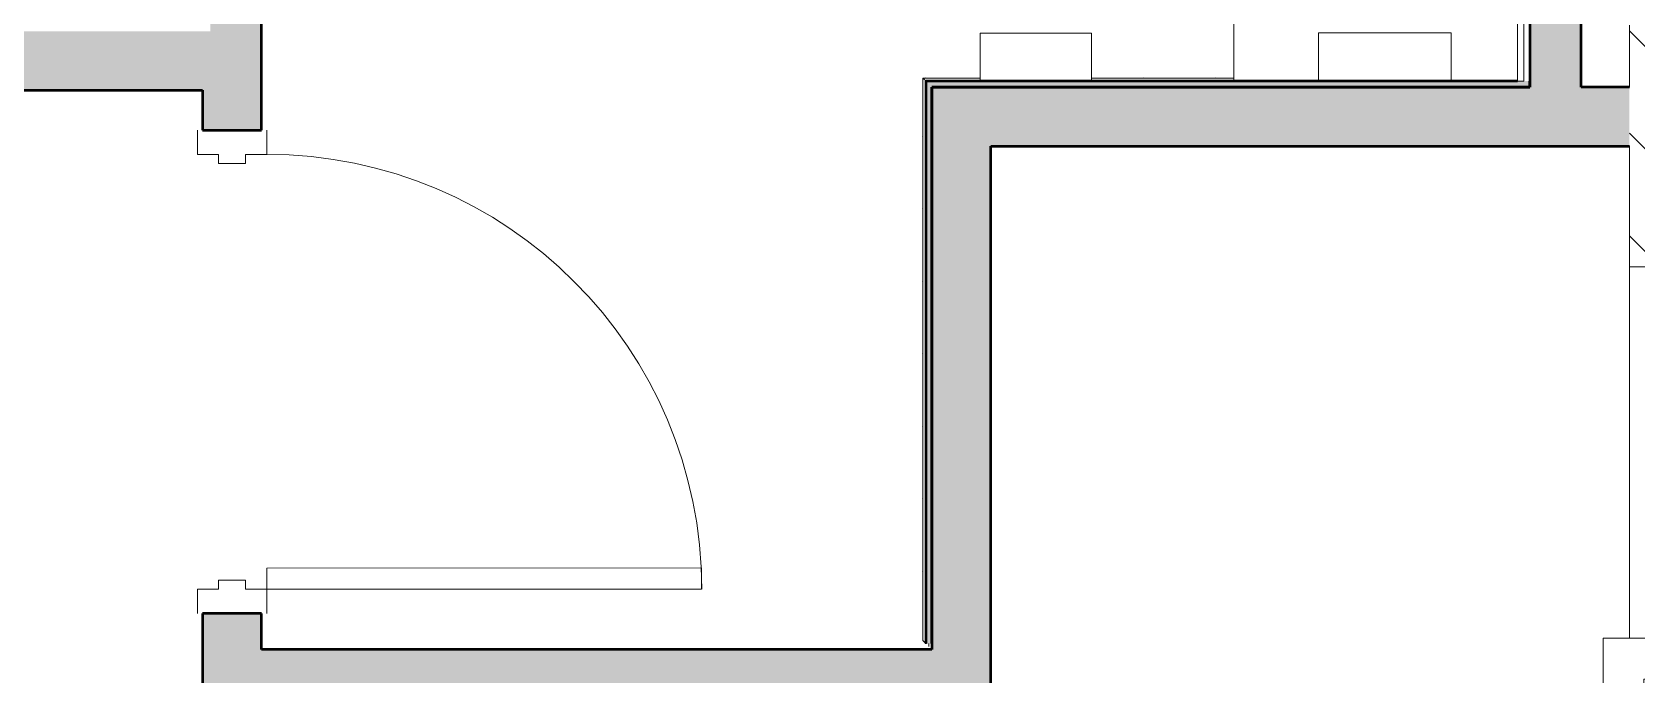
# Model space of a CAD drawing. Header units: inches. Extents: x -956 to 1409, y -1111 to 895.
# Drawn here: x 677.9 to 810.8, y 536.6 to 589.8 of the extents above; entities that cross this region are included whole.
import ezdxf

# ---------------------------------------------------------------- set-up
doc = ezdxf.new("R2010")
doc.units = ezdxf.units.IN
doc.header["$MEASUREMENT"] = 0
for name, color, linetype, lineweight in [('A-DOOR', 31, 'Continuous', 13), ('A-DOOR-FRAM', 31, 'Continuous', 20), ('A-FLOR', 192, 'Continuous', 13), ('A-GENM', 13, 'Continuous', 9), ('A-WALL', 113, 'Continuous', 13), ('A-WALL-PATT', 111, 'Continuous', 13), ('I-WALL', 2, 'Continuous', 13), ('Q-CASE', 31, 'Continuous', 9), ('Q-SPCQ', 91, 'Continuous', 13), ('S-COLS', 52, 'Continuous', 13)]:
    doc.layers.add(name, color=color, linetype=linetype, lineweight=lineweight)

# ---------------------------------------------------------------- blocks, each defined once
blk = doc.blocks.new('Decorative-Pier - 8th - Standard-2247962-8TH FLOOR TELECOM UNDERFLOOR ROUTING PLAN')
at = {"layer": 'A-GENM'}
h = blk.add_hatch(dxfattribs=at)
h.set_pattern_fill('FP_30', color=53, style=0, pattern_type=2)
h.set_pattern_definition([(225, (522.506, -820.364), (4.24264, -4.24264), [])])
h.paths.add_polyline_path([(10.5, -9), (10.5, -4), (-10.5, -4), (-10.5, -10), (10.5, -10)], flags=0)
at = {"layer": 'A-GENM', "color": 53}
for p, q in [((-17.14, -0.61), (-10.5, -0.61)), ((-17.14, -0.61), (-17.14, -12.39)), ((-10.5, -0.61), (-10.5, -4)), ((10.5, -4), (10.5, -0.61)), ((10.5, -0.61), (17.14, -0.61)), ((17.14, -12.39), (17.14, -0.61)), ((-13.75, -4), (-13.75, -9)), ((-13.75, -4), (-10.5, -4)), ((13.75, -4), (10.5, -4)), ((13.75, -9), (13.75, -4)), ((-13.75, -9), (-10.5, -9)), ((-10.5, -9), (-10.5, -10)), ((10.5, -10), (10.5, -9)), ((13.75, -9), (10.5, -9)), ((-9.5, -10), (-10.5, -10)), ((-9.5, -13.25), (-9.5, -10)), ((9.5, -10), (10.5, -10)), ((9.5, -10), (9.5, -13.25)), ((-12.89, -12.39), (-17.14, -12.39)), ((-12.89, -12.39), (-12.89, -16.64)), ((9.5, -13.25), (-9.5, -13.25)), ((17.14, -12.39), (12.89, -12.39)), ((12.89, -12.39), (12.89, -16.64)), ((-12.89, -16.64), (12.89, -16.64))]:
    blk.add_line(p, q, dxfattribs=at)
at = {"layer": 'S-COLS', "color": 133, "lineweight": 20}
for p, q in [((10.5, -4), (-10.5, -4)), ((-10.5, -4), (-10.5, -9)), ((10.5, -9), (10.5, -4)), ((-9.5, -10), (9.5, -10))]:
    blk.add_line(p, q, dxfattribs=at)
blk = doc.blocks.new('Single-HM Frame - Public Bathroom 8ft high-2735340-8TH FLOOR TELECOM UNDERFLOOR ROUTING PLAN')
at = {"layer": 'A-DOOR', "color": 253}
for p, q in [((-16.25, -2.87), (-18, -2.88)), ((-18, -2.88), (-17.99, -38.87)), ((-16.24, -38.87), (-16.25, -2.87)), ((-17.99, -38.87), (-16.24, -38.87))]:
    blk.add_line(p, q, dxfattribs=at)
blk.add_arc((-18, -2.88), 36, 270.01, 0, dxfattribs=at)
at = {"layer": 'A-DOOR-FRAM', "color": 133}
for p, q in [((-18, 2.87), (-20, 2.87)), ((-18, 1.12), (-18, 2.87)), ((18, 2.87), (20, 2.87)), ((18, 1.12), (18, 2.87)), ((-17.25, 1.12), (-18, 1.12)), ((-17.25, -1.12), (-17.25, 1.12)), ((17.25, 1.12), (18, 1.12)), ((17.25, -1.12), (17.25, 1.12)), ((-18, -1.12), (-17.25, -1.12)), ((-18, -2.88), (-18, -1.12)), ((18, -1.12), (17.25, -1.12)), ((18, -2.88), (18, -1.12)), ((-20, -2.88), (-18, -2.88)), ((20, -2.88), (18, -2.88))]:
    blk.add_line(p, q, dxfattribs=at)
blk = doc.blocks.new('FP_31-8TH FLOOR TELECOM UNDERFLOOR ROUTING PLAN')
at = {"layer": 'A-WALL-PATT', "color": 7, "lineweight": 9}
for p, q in [((751.6, 581.2), (751.59, 581.2)), ((751.6, 575.2), (751.59, 575.2)), ((751.6, 569.2), (751.59, 569.2)), ((751.6, 563.2), (751.59, 563.2)), ((751.6, 557.2), (751.59, 557.2)), ((751.6, 551.2), (751.59, 551.2)), ((751.6, 545.2), (751.59, 545.2))]:
    blk.add_line(p, q, dxfattribs=at)
blk = doc.blocks.new('Basic Wall _ Wall Tile - Restroom 3x6  - 1_2_ Higher - ___-2709173-8TH FLOOR TELECOM UNDERFLOOR ROUTING PLAN')
at = {"layer": 'A-WALL-PATT', "lineweight": 9}
h = blk.add_hatch(dxfattribs=at)
h.set_pattern_fill('FP_33', style=0, pattern_type=2)
h.set_pattern_definition([(180, (751.898, 539.197), (-7e-16, -6), [8.5, 0]), (90, (747.648, 539.197), (8.5, -5e-16), [6, 0]), (90, (751.898, 539.197), (8.5, -5e-16), [6, 0]), (90, (743.398, 539.197), (8.5, -5e-16), [6, 0])])
h.paths.add_polyline_path([(752.15, 538.95), (752.15, 539.2), (751.9, 539.2)], flags=0)
at = {"layer": 'I-WALL', "color": 253}
for p, q in [((751.65, 586.01), (751.65, 539.45)), ((752.15, 539.2), (752.15, 538.95))]:
    blk.add_line(p, q, dxfattribs=at)
at = {"layer": 'I-WALL', "color": 253, "flags": 128}
for points in [[(751.65, 586.01), (751.72, 585.94), (751.78, 585.88), (751.83, 585.83), (751.87, 585.79), (751.89, 585.76), (751.9, 585.76)], [(751.9, 539.2), (751.89, 539.21), (751.87, 539.23), (751.83, 539.27), (751.78, 539.32), (751.72, 539.38), (751.65, 539.45)]]:
    blk.add_lwpolyline(points, dxfattribs=at)
at = {"layer": 'I-WALL', "color": 253}
blk.add_blockref('FP_31-8TH FLOOR TELECOM UNDERFLOOR ROUTING PLAN', (0, 0), dxfattribs=at)
blk = doc.blocks.new('FP_32-8TH FLOOR TELECOM UNDERFLOOR ROUTING PLAN')
at = {"layer": 'A-WALL-PATT', "color": 7, "lineweight": 9}
for p, q in [((751.9, 586.05), (751.9, 586.06)), ((769.9, 586.05), (769.9, 586.06)), ((775.9, 586.05), (775.9, 586.06))]:
    blk.add_line(p, q, dxfattribs=at)
blk = doc.blocks.new('Basic Wall _ Wall Tile - Restroom 3x6  - 1_2_ Higher - ___-2709226-8TH FLOOR TELECOM UNDERFLOOR ROUTING PLAN')
at = {"layer": 'I-WALL', "color": 253}
for p, q in [((756.4, 586.01), (751.65, 586.01)), ((777.4, 586.01), (765.61, 586.01))]:
    blk.add_line(p, q, dxfattribs=at)
at = {"layer": 'I-WALL', "color": 253, "flags": 128}
blk.add_lwpolyline([(751.9, 585.76), (751.89, 585.76), (751.87, 585.79), (751.83, 585.83), (751.78, 585.88), (751.72, 585.94), (751.65, 586.01)], dxfattribs=at)
at = {"layer": 'I-WALL', "color": 253}
blk.add_blockref('FP_32-8TH FLOOR TELECOM UNDERFLOOR ROUTING PLAN', (0, 0), dxfattribs=at)
blk = doc.blocks.new('Mirror with Frame - 88_x36_-2755238-8TH FLOOR TELECOM UNDERFLOOR ROUTING PLAN')
at = {"layer": 'Q-SPCQ', "color": 53, "lineweight": 9}
for p, q in [((-43.04, 0.75), (-43.04, 0.25)), ((44.96, 0.25), (44.96, 0.75))]:
    blk.add_line(p, q, dxfattribs=at)
at = {"layer": 'Q-SPCQ', "lineweight": 9}
for p, q in [((-43.04, 0.75), (44.96, 0.75)), ((-43.04, 0.75), (-43.04, 0.25)), ((44.96, 0.25), (-43.04, 0.25)), ((44.96, 0.25), (44.96, 0.75))]:
    blk.add_line(p, q, dxfattribs=at)
blk = doc.blocks.new('Bradley-Washroom_Accessories-Towel_Dispensers-250-33 - Bradley-Washroom_Accessories-Towel_Dispensers-250-33-2747052-8TH FLOOR TELECOM UNDERFLOOR ROUTING PLAN')
at = {"layer": 'Q-SPCQ', "color": 53, "lineweight": 9}
for p, q in [((538.4, 660.38), (542.4, 660.38)), ((542.4, 660.38), (542.4, 649.38)), ((542.4, 649.38), (538.4, 649.38))]:
    blk.add_line(p, q, dxfattribs=at)
blk = doc.blocks.new('Dyson Airblade V AB12 - Airblade V AB12 White-1423792-8TH FLOOR TELECOM UNDERFLOOR ROUTING PLAN')
at = {"layer": 'Q-SPCQ', "color": 53, "lineweight": 9}
for p, q in [((542.36, 634.88), (538.4, 634.88)), ((538.4, 634.88), (542.36, 634.88)), ((542.36, 625.67), (542.36, 634.88)), ((542.36, 634.88), (542.36, 625.67)), ((538.4, 625.67), (542.36, 625.67)), ((538.4, 625.67), (542.36, 625.67))]:
    blk.add_line(p, q, dxfattribs=at)
blk = doc.blocks.new('18433_1 - AEO NY - CENTRAL_rvt-1-8TH FLOOR TELECOM UNDERFLOOR ROUTING PLAN')
at = {"layer": 'A-WALL-PATT'}
for points in [[(692.65, 585.01), (696.9, 585.01), (696.9, 797.38), (692.65, 797.38), (692.65, 589.88)], [(806.15, 585.26), (806.15, 675.51), (801.9, 675.51), (801.9, 585.26)], [(692.65, 585.01), (692.65, 589.88), (615.9, 589.88), (615.9, 585.01), (692.02, 585.01)], [(757.27, 538.7), (757.27, 585.26), (752.4, 585.26), (752.4, 538.7), (753.16, 538.7)], [(757.27, 580.38), (810.15, 580.38), (810.15, 585.26), (757.27, 585.26)], [(714.52, 531.45), (757.27, 531.45), (757.27, 538.7), (696.9, 538.7), (696.9, 531.45)]]:
    blk.add_hatch(color=253, dxfattribs=at).paths.add_polyline_path(points, flags=0)
at = {"layer": 'A-WALL-PATT', "lineweight": 9}
h = blk.add_hatch(dxfattribs=at)
h.set_pattern_fill('FP_1', color=53, style=0, pattern_type=2)
h.set_pattern_definition([(135, (0, 0), (-4.24264, -4.24264), [])])
h.paths.add_polyline_path([(818.15, 468.96), (818.15, 505.36), (810.15, 505.36), (810.15, 468.96)], flags=0)
h.paths.add_polyline_path([(814.26, 508.76), (816.36, 508.76), (816.36, 512.01), (811.36, 512.01), (811.36, 508.76)], flags=0)
h.paths.add_polyline_path([(818.11, 512.01), (818.15, 512.01), (818.15, 530.38), (816.36, 530.38), (816.36, 512.01), (817.86, 512.01)], flags=0)
h.paths.add_polyline_path([(810.36, 513.01), (810.36, 530.38), (810.15, 530.38), (810.15, 513.01)], flags=0)
h.paths.add_polyline_path([(810.15, 570.38), (818.15, 570.38), (818.15, 797.38), (810.15, 797.38), (810.15, 790.38), (810.4, 790.38), (810.4, 590.38), (810.15, 590.38), (810.15, 578.65)], flags=0)
at = {"layer": 'A-WALL-PATT'}
h = blk.add_hatch(color=253, dxfattribs=at)
h.paths.add_polyline_path([(692.02, 531.45), (696.9, 531.45), (696.9, 541.7), (692.02, 541.7)], flags=0)
h.paths.add_polyline_path([(692.02, 581.7), (696.9, 581.7), (696.9, 585.01), (692.02, 585.01)], flags=0)
at = {"layer": 'A-WALL-PATT', "lineweight": 5}
for points in [[(751.9, 539.2), (752.4, 539.2), (752.4, 585.76), (751.9, 585.76), (751.9, 566.55)], [(801.9, 585.26), (801.9, 585.76), (752.4, 585.76), (752.4, 585.26), (801.4, 585.26)]]:
    blk.add_hatch(color=9, dxfattribs=at).paths.add_polyline_path(points, flags=0)
at = {"layer": 'A-FLOR', "color": 53, "lineweight": 9}
blk.add_line((810.15, 539.65), (810.15, 570.38), dxfattribs=at)
at = {"layer": 'A-WALL', "color": 133, "lineweight": 20}
for p, q in [((810.15, 590.38), (810.15, 585.26)), ((810.15, 580.38), (810.15, 570.38)), ((810.15, 570.38), (818.15, 570.38))]:
    blk.add_line(p, q, dxfattribs=at)
at = {"layer": 'I-WALL', "color": 213, "lineweight": 50}
for p, q in [((801.9, 675.51), (801.9, 585.26)), ((806.15, 585.26), (806.15, 669.26)), ((696.9, 585.01), (696.9, 630.76)), ((620.77, 585.01), (692.02, 585.01)), ((692.02, 585.01), (692.02, 581.7)), ((696.9, 581.7), (696.9, 585.01)), ((752.4, 585.76), (751.9, 585.76)), ((751.9, 585.76), (751.9, 539.2)), ((800.9, 585.76), (752.4, 585.76)), ((757.27, 585.26), (752.4, 585.26)), ((752.4, 585.26), (752.4, 538.7)), ((752.4, 539.2), (752.4, 585.26)), ((752.4, 585.26), (801.9, 585.26)), ((801.9, 585.26), (757.27, 585.26)), ((801.9, 585.26), (801.9, 585.76)), ((810.15, 585.26), (806.15, 585.26)), ((692.02, 581.7), (696.9, 581.7)), ((757.27, 538.7), (757.27, 580.38)), ((757.27, 580.38), (810.15, 580.38)), ((692.02, 541.7), (692.02, 531.45)), ((696.9, 541.7), (692.02, 541.7)), ((696.9, 538.7), (696.9, 541.7)), ((752.4, 538.7), (696.9, 538.7)), ((757.27, 531.45), (757.27, 538.7))]:
    blk.add_line(p, q, dxfattribs=at)
at = {"layer": 'Q-CASE', "color": 53}
blk.add_line((777.4, 585.76), (777.4, 674.01), dxfattribs=at)
at = {"color": 53, "lineweight": 9}
for name, p, rotation in [('Mirror with Frame - 88_x36_-2755238-8TH FLOOR TELECOM UNDERFLOOR ROUTING PLAN', (801.65, 628.79), 90), ('Dyson Airblade V AB12 - Airblade V AB12 White-1423792-8TH FLOOR TELECOM UNDERFLOOR ROUTING PLAN', (1391.28, 47.36), 90.00000000000011), ('Bradley-Washroom_Accessories-Towel_Dispensers-250-33 - Bradley-Washroom_Accessories-Towel_Dispensers-250-33-2747052-8TH FLOOR TELECOM UNDERFLOOR ROUTING PLAN', (1444.78, 47.36), 90.00000000000004), ('Single-HM Frame - Public Bathroom 8ft high-2735340-8TH FLOOR TELECOM UNDERFLOOR ROUTING PLAN', (694.46, 561.7), 89.9999999999999), ('Decorative-Pier - 8th - Standard-2247962-8TH FLOOR TELECOM UNDERFLOOR ROUTING PLAN', (820.36, 522.51), 270.0000000000002)]:
    blk.add_blockref(name, p, dxfattribs=dict(at, rotation=rotation))
for name in ['Basic Wall _ Wall Tile - Restroom 3x6  - 1_2_ Higher - ___-2709173-8TH FLOOR TELECOM UNDERFLOOR ROUTING PLAN', 'Basic Wall _ Wall Tile - Restroom 3x6  - 1_2_ Higher - ___-2709226-8TH FLOOR TELECOM UNDERFLOOR ROUTING PLAN']:
    blk.add_blockref(name, (0, 0), dxfattribs=at)

msp = doc.modelspace()

# ---------------------------------------------------------------- block references
at = {"lineweight": 5}
msp.add_blockref('18433_1 - AEO NY - CENTRAL_rvt-1-8TH FLOOR TELECOM UNDERFLOOR ROUTING PLAN', (0, 0), dxfattribs=at)

doc.saveas('drawing.dxf')
